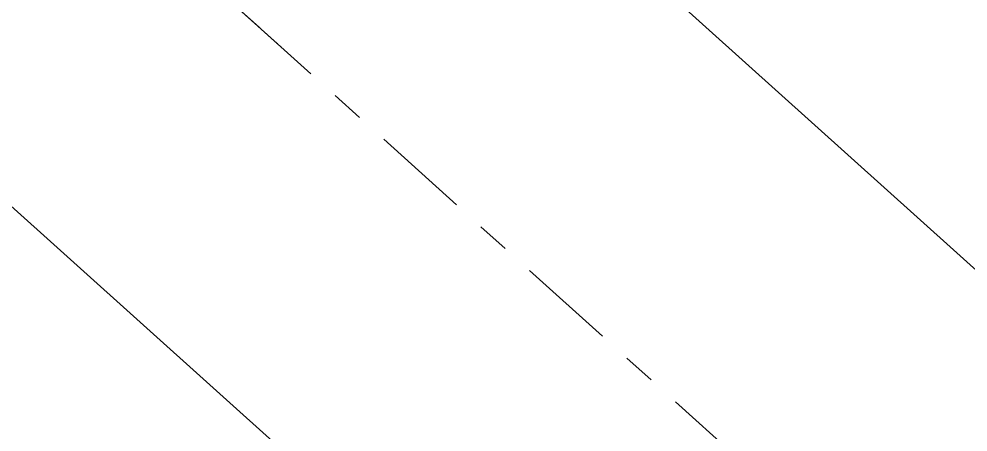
# Model space of a CAD drawing. Header units: millimetres. Extents: x 2368 to 8313, y 7493 to 11698.
# Drawn here: x 3654.65 to 3683.69, y 11180.05 to 11192.68 of the extents above; entities that cross this region are included whole.
import ezdxf

# ---------------------------------------------------------------- set-up
doc = ezdxf.new("R2010")
doc.units = ezdxf.units.MM
doc.linetypes.add('XKITLINE00', pattern=[0])
doc.linetypes.add('XKITLINE03', pattern=[6, 3, -1, 1, -1])

msp = doc.modelspace()

# ---------------------------------------------------------------- linework, layer by layer
at = {"color": 8, "linetype": 'XKITLINE03'}
for p, q in [((3576.5881, 11269.2452), (3740.5881, 11121.748)), ((3576.5882, 11269.2452), (3740.5882, 11121.748)), ((3655.3231, 11198.4331), (3662.6665, 11191.8287)), ((3655.3231, 11198.4331), (3662.6665, 11191.8287)), ((3662.5499, 11191.9335), (3660.5527, 11193.7298)), ((3662.55, 11191.9335), (3660.5527, 11193.7298)), ((3662.6665, 11191.8287), (3662.5499, 11191.9335)), ((3662.6665, 11191.8287), (3662.55, 11191.9335))]:
    msp.add_line(p, q, dxfattribs=at)
at = {"color": 8, "linetype": 'XKITLINE00'}
for p, q in [((3683.6783, 11160.639), (3602.238, 11233.8842)), ((3695.8824, 11174.2474), (3674.5702, 11193.4151))]:
    msp.add_line(p, q, dxfattribs=at)
for centre in [(3662.5499, 11191.9335), (3662.5499, 11191.9335), (3662.55, 11191.9335), (3662.55, 11191.9335), (3662.6665, 11191.8287), (3662.6665, 11191.8287), (3662.6665, 11191.8287), (3662.6665, 11191.8287)]:
    msp.add_circle(centre, 0.004, dxfattribs=at)

doc.saveas('drawing.dxf')
